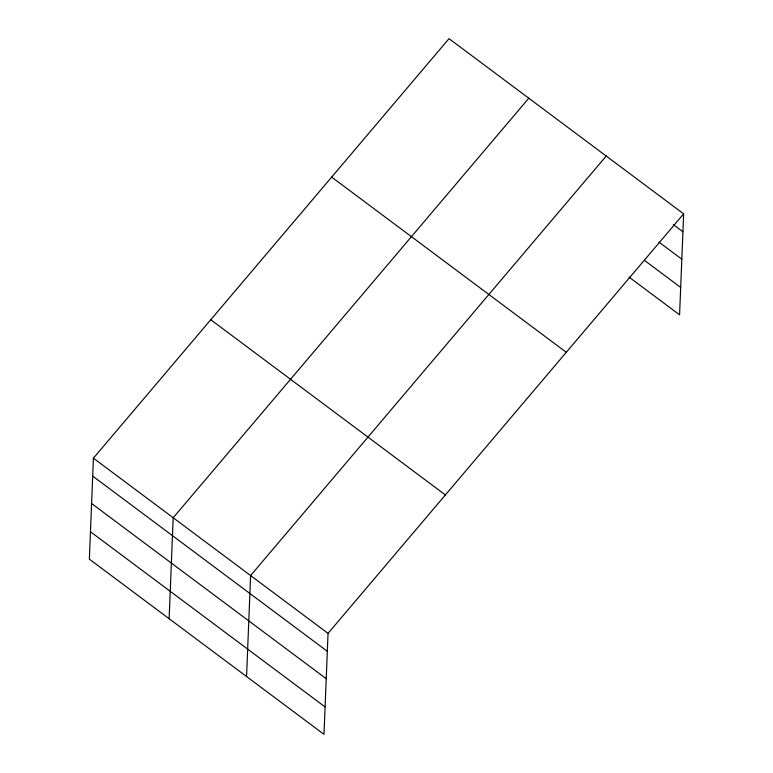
<?xml version="1.0" encoding="UTF-8"?>
<svg xmlns="http://www.w3.org/2000/svg" width="773" height="773" viewBox="0 0 773 773"><rect width="100%" height="100%" fill="white"/><g stroke="black" fill="none" stroke-linecap="round" stroke-linejoin="round"><path stroke-width="1.16" d="M93.417 458.176L89.359 559.15L323.984 734.35L328.042 633.377L683.641 213.85L449.016 38.65L93.417 458.176L328.042 633.377M169.132 618.719L173.191 517.746L528.79 98.219M246.558 676.539L250.616 575.556L606.216 156.03M683.641 213.85L679.583 314.824L628.922 276.995M673.36 224.634L682.917 231.774M658.876 242.055L681.815 259.177M644.363 260.298L680.684 287.421M331.665 177.094L566.29 352.295M210.768 319.732L445.383 494.933M92.702 476.1L327.317 651.301M91.6 503.513L326.216 678.704M90.46 531.747L325.085 706.947"/></g></svg>
